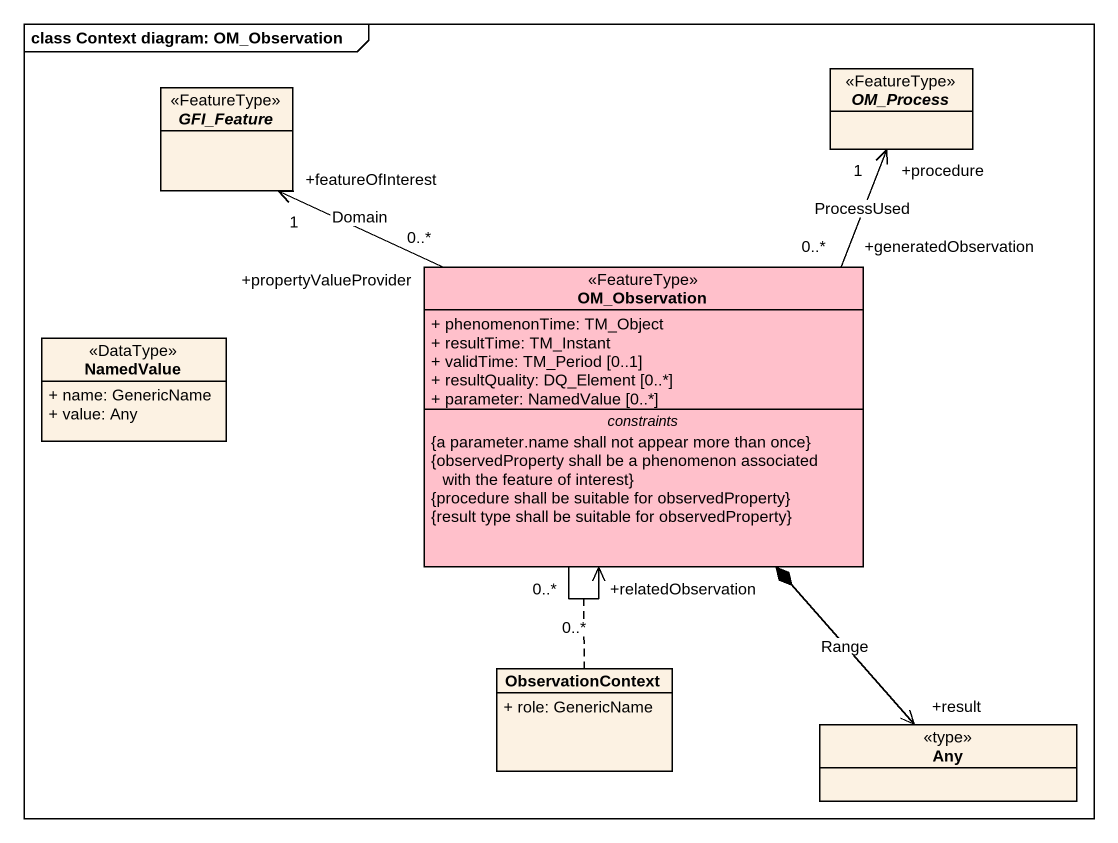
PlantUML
@startuml
mainframe class Context diagram: OM_Observation
hide circle
hide empty members
skinparam classAttributeIconSize 0
abstract class GFI_Feature <<FeatureType>>
abstract class OM_Process <<FeatureType>>
class OM_Observation <<FeatureType>> #FFC0CB {
  + phenomenonTime: TM_Object
  + resultTime: TM_Instant
  + validTime: TM_Period [0..1]
  + resultQuality: DQ_Element [0..*]
  + parameter: NamedValue [0..*]
  -- constraints --
  {a parameter.name shall not appear more than once}
  {observedProperty shall be a phenomenon associated with the feature of interest}
  {procedure shall be suitable for observedProperty}
  {result type shall be suitable for observedProperty}
}
class NamedValue <<DataType>> {
  + name: GenericName
  + value: Any
}
class ObservationContext {
  + role: GenericName
}
class Any <<type>>
OM_Observation "+propertyValueProvider\n0..*" -up-> "+featureOfInterest\n1" GFI_Feature : Domain
OM_Observation "+generatedObservation\n0..*" -up-> "+procedure\n1" OM_Process : ProcessUsed
OM_Observation "0..*" --> "+relatedObservation\n0..*" OM_Observation
(OM_Observation, OM_Observation) .. ObservationContext
OM_Observation *--> "+result" Any : Range
@enduml
